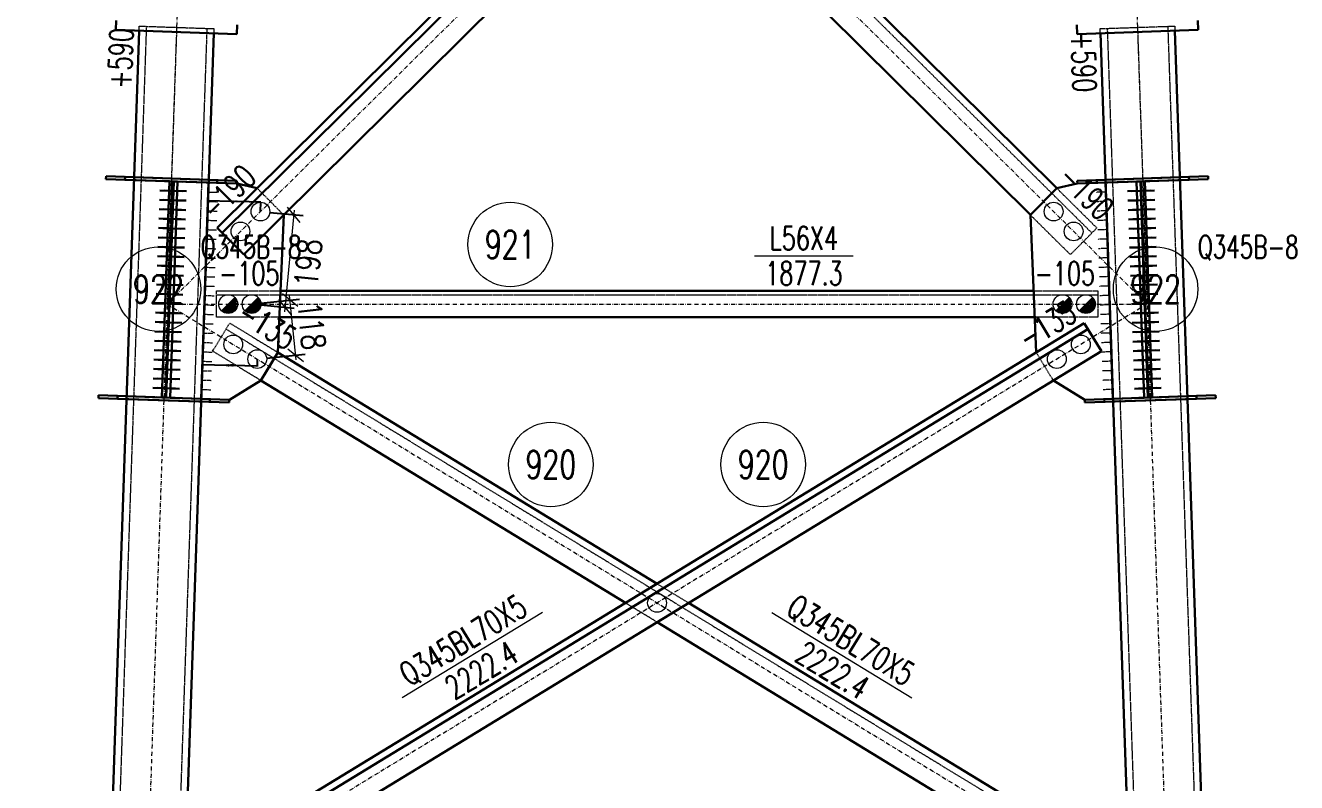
# Model space of a CAD drawing. Extents: x 4047 to 43290, y -150151 to -101862.
# Drawn here: x 39520 to 42228, y -117451 to -115838 of the extents above; entities that cross this region are included whole.
import ezdxf
from ezdxf.enums import TextEntityAlignment as Align

# ---------------------------------------------------------------- set-up
doc = ezdxf.new("R2010")
doc.units = 0
doc.header["$MEASUREMENT"] = 0
doc.linetypes.add('Dash', pattern=[2.75, 2, -0.75])
doc.linetypes.add('DashDot', pattern=[15.6, 9, -3, 0.6, -3])
doc.layers.get('0').update_dxf_attribs({"linetype": 'CONTINUOUS', "lineweight": 25})
doc.layers.get('Defpoints').update_dxf_attribs({"linetype": 'CONTINUOUS'})
doc.styles.add('DimFont', font='simplex.shx', dxfattribs={"width": 0.8, "bigfont": 'gbhzfs.shx'})
doc.styles.get("Standard").update_dxf_attribs({"font": 'simplex.shx', "width": 0.7, "height": 3, "bigfont": 'gbhzfs.shx'})
doc.dimstyles.new('DHDxfDimStyleOpen30', dxfattribs={"dimtxt": 2.5, "dimasz": 2.5, "dimexe": 1.25, "dimexo": 0.625, "dimtad": 2, "dimtxsty": 'DimFont', "dimblk": 'OPEN30', "dimblk1": 'OPEN30', "dimblk2": 'OPEN30', "dimcen": 2.5, "dimadec": 0, "dimazin": 0, "dimtfac": 1, "dimtmove": 0, "dimatfit": 3, "dimldrblk": 'OPEN30', "dimfxl": 0, "dimarcsym": 0})
doc.dimstyles.new('ISO-25$0', dxfattribs={"dimtxt": 2, "dimasz": 1.5, "dimexe": 1.25, "dimexo": 0.625, "dimtad": 1, "dimdsep": 46, "dimtxsty": 'Standard', "dimcen": 2.5, "dimclrd": 150, "dimclre": 2, "dimclrt": 6, "dimadec": 0, "dimazin": 0, "dimtfac": 1, "dimtmove": 0, "dimatfit": 0, "dimfxl": 0, "dimarcsym": 0})

# ---------------------------------------------------------------- blocks, each defined once
blk = doc.blocks.new('M20X45S')
at = {"color": 3, "linetype": 'Continuous', "lineweight": 13}
blk.add_circle((0, 0), 1, dxfattribs=at)
blk = doc.blocks.new('M16X40S')
at = {"color": 3, "linetype": 'Continuous', "lineweight": 13}
blk.add_line((-0.707, -0.707), (0.707, 0.707), dxfattribs=at)
blk.add_circle((0, 0), 1, dxfattribs=at)
for radius in [0.9, 0.8, 0.7, 0.6, 0.5, 0.4, 0.3, 0.2, 0.1]:
    blk.add_arc((0, 0), radius, 225, 45, dxfattribs=at)
blk = doc.blocks.new('*D182')
at = {"color": 2, "linetype": 'Continuous', "lineweight": -2}
for p, q in [((39908.2, -116230.6), (39908.9, -116210.7)), ((40020.6, -116234.5), (40021.3, -116214.5))]:
    blk.add_line(p, q, dxfattribs=at)
at = {"color": 150, "linetype": 'Continuous', "lineweight": -2}
for p, q in [((39909.1, -116210.9), (39958.1, -116212.6)), ((40021.1, -116214.7), (39972, -116213))]:
    blk.add_line(p, q, dxfattribs=at)
at = {"color": 150, "linetype": 'Continuous'}
for points in [[(39909.1, -116210.8), (39909.1, -116210.9), (39908.9, -116210.9)], [(40021.1, -116214.7), (40021.1, -116214.7), (40021.3, -116214.7)]]:
    blk.add_solid(points, dxfattribs=at)
at = {"layer": 'Defpoints', "color": 0, "linetype": 'Continuous'}
for p in [(39908.9, -116210.9), (39908.2, -116230.7), (40020.6, -116234.5)]:
    blk.add_point(p, dxfattribs=at)
at = {"color": 6, "linetype": 'Continuous', "insert": (39965.1, -116212.8), "char_height": 3, "attachment_point": 5}
blk.add_mtext('\\A1;112.4744', dxfattribs=at)
blk = doc.blocks.new('*D183')
at = {"color": 2, "linetype": 'Continuous', "lineweight": -2}
for p, q in [((39897.4, -116544.9), (39896.9, -116560.3)), ((40013.8, -116548.9), (40013.3, -116564.3))]:
    blk.add_line(p, q, dxfattribs=at)
at = {"color": 150, "linetype": 'Continuous', "lineweight": -2}
for p, q in [((39897.1, -116560.2), (39948.3, -116561.9)), ((40013.1, -116564.1), (39961.9, -116562.4))]:
    blk.add_line(p, q, dxfattribs=at)
at = {"color": 150, "linetype": 'Continuous'}
for points in [[(39897.1, -116560.1), (39897.1, -116560.2), (39896.9, -116560.1)], [(40013.1, -116564.1), (40013.1, -116564.2), (40013.3, -116564.1)]]:
    blk.add_solid(points, dxfattribs=at)
at = {"layer": 'Defpoints', "color": 0, "linetype": 'Continuous'}
for p in [(39896.9, -116560.1), (39897.4, -116544.8), (40013.8, -116548.8)]:
    blk.add_point(p, dxfattribs=at)
at = {"color": 6, "linetype": 'Continuous', "insert": (39955.1, -116562.1), "char_height": 3, "attachment_point": 5}
blk.add_mtext('\\A1;116.4739', dxfattribs=at)
blk = doc.blocks.new('_OBLIQUE')
at = {"color": 0, "linetype": 'ByBlock', "lineweight": -2}
blk.add_line((-0.5, -0.5), (0.5, 0.5), dxfattribs=at)
blk = doc.blocks.new('*D184')
at = {"color": 0, "linetype": 'Continuous', "lineweight": -2}
for p, q in [((40040.5, -116236.4), (40111.4, -116243.2)), ((40021.7, -116433.5), (40092.6, -116440.3))]:
    blk.add_line(p, q, dxfattribs=at)
at = {"color": 0, "linetype": 'Continuous', "lineweight": 0}
blk.add_line((40092.4, -116231.3), (40071.7, -116448.4), dxfattribs=at)
at = {"layer": 'Defpoints', "color": 0, "linetype": 'Continuous'}
for p in [(40020.6, -116234.5), (40001.8, -116431.6), (40072.6, -116438.4)]:
    blk.add_point(p, dxfattribs=at)
at = {"color": 0, "linetype": 'Continuous', "lineweight": 0, "xscale": 30, "yscale": 30, "zscale": 30}
for p, rotation in [((40091.5, -116241.3), 84.53853491255931), ((40072.6, -116438.4), 264.5385349125594)]:
    blk.add_blockref('_OBLIQUE', p, dxfattribs=dict(at, rotation=rotation))
at = {"color": 6, "linetype": 'Continuous', "insert": (40121.9, -116343.7), "char_height": 50, "attachment_point": 5, "rotation": 84.5385, "style": 'DimFont'}
blk.add_mtext('198', dxfattribs=at)
blk = doc.blocks.new('_OPEN30')
at = {"color": 0, "linetype": 'ByBlock', "lineweight": -2}
for p, q in [((-1, 0.268), (0, 0)), ((0, 0), (-1, -0.268)), ((0, 0), (-1, 0))]:
    blk.add_line(p, q, dxfattribs=at)
blk = doc.blocks.new('*D185')
at = {"color": 0, "linetype": 'Continuous', "lineweight": -2}
for p, q in [((40021.7, -116429.6), (40103.5, -116421.2)), ((40033.7, -116546.8), (40115.6, -116538.4))]:
    blk.add_line(p, q, dxfattribs=at)
at = {"color": 0, "linetype": 'Continuous', "lineweight": 0}
blk.add_line((40096.7, -116550.4), (40082.6, -116413.3), dxfattribs=at)
at = {"layer": 'Defpoints', "color": 0, "linetype": 'Continuous'}
for p in [(40001.8, -116431.6), (40083.7, -116423.2), (40013.8, -116548.8)]:
    blk.add_point(p, dxfattribs=at)
at = {"color": 0, "linetype": 'Continuous', "lineweight": 0, "xscale": 30, "yscale": 30, "zscale": 30}
for p, rotation in [((40083.7, -116423.2), 95.88039942870292), ((40095.7, -116540.4), 275.8803994287029)]:
    blk.add_blockref('_OBLIQUE', p, dxfattribs=dict(at, rotation=rotation))
at = {"color": 6, "linetype": 'Continuous', "insert": (40129.5, -116477.7), "char_height": 50, "attachment_point": 5, "rotation": 275.8804, "style": 'DimFont'}
blk.add_mtext('118', dxfattribs=at)

msp = doc.modelspace()

# ---------------------------------------------------------------- linework, layer by layer
at = {"color": 2, "linetype": 'DashDot', "lineweight": 15}
for p, q in [((40072.24906, -109127.58361), (39821.76693, -116431.64477)), ((41658.5397, -109127.58361), (41909.02183, -116431.64477)), ((41840.39438, -114430.46768), (39821.76693, -116431.64477)), ((39890.39438, -114430.46768), (41909.02183, -116431.64477)), ((39841.98823, -115841.99139), (39578.13948, -123535.82342)), ((41888.80053, -115841.99139), (42152.64928, -123535.82342)), ((41909.02183, -116431.64477), (39777.15908, -117732.40987)), ((39821.76693, -116431.64477), (41953.62967, -117732.40987)), ((39821.76693, -116431.64477), (41909.02183, -116431.64477))]:
    msp.add_line(p, q, dxfattribs=at)
at = {"color": 7, "linetype": 'Continuous', "lineweight": 30}
for p, q in [((41723.36986, -114511.27771), (39939.09841, -116280.12472)), ((39825.95894, -116189.96905), (39805.97071, -116189.28358)), ((39826.64588, -116169.93794), (39806.65765, -116169.25247)), ((39835.8022, -116170.25194), (39815.94366, -116169.57092)), ((39834.64118, -116170.21213), (39854.62941, -116170.89759)), ((39843.74562, -116170.52435), (39863.60416, -116171.20537)), ((41887.04314, -116170.52435), (41867.1846, -116171.20537)), ((41896.14758, -116170.21213), (41876.15934, -116170.89759)), ((41894.98655, -116170.25194), (41914.84509, -116169.57092)), ((41904.14287, -116169.93794), (41924.13111, -116169.25247)), ((41904.82981, -116189.96905), (41924.81805, -116189.28358)), ((39825.27201, -116210.00016), (39805.28377, -116209.31469)), ((39834.42833, -116210.31416), (39814.56979, -116209.63314)), ((39835.11527, -116190.28305), (39815.25673, -116189.60203)), ((39833.2673, -116210.27434), (39853.25554, -116210.95981)), ((39833.95424, -116190.24323), (39853.94248, -116190.9287)), ((39842.37174, -116210.58657), (39862.23028, -116211.26759)), ((39843.05868, -116190.55546), (39862.91722, -116191.23648)), ((41887.73008, -116190.55546), (41867.87154, -116191.23648)), ((41888.41701, -116210.58657), (41868.55847, -116211.26759)), ((41896.83452, -116190.24323), (41876.84628, -116190.9287)), ((41897.52146, -116210.27434), (41877.53322, -116210.95981)), ((41895.67349, -116190.28305), (41915.53203, -116189.60203)), ((41896.36043, -116210.31416), (41916.21897, -116209.63314)), ((41905.51675, -116210.00016), (41925.50499, -116209.31469)), ((39824.58507, -116230.03126), (39804.59683, -116229.3458)), ((39833.74139, -116230.34527), (39813.88285, -116229.66425)), ((39832.58036, -116230.30545), (39852.5686, -116230.99092)), ((39841.68481, -116230.61767), (39861.54335, -116231.29869)), ((41889.10395, -116230.61767), (41869.24541, -116231.29869)), ((41898.20839, -116230.30545), (41878.22016, -116230.99092)), ((41897.04737, -116230.34527), (41916.90591, -116229.66425)), ((41906.20369, -116230.03126), (41926.19192, -116229.3458)), ((39823.21119, -116270.09348), (39803.22296, -116269.40801)), ((39823.89813, -116250.06237), (39803.9099, -116249.3769)), ((39832.36752, -116270.40748), (39812.50898, -116269.72646)), ((39833.05445, -116250.37637), (39813.19591, -116249.69536)), ((39831.20649, -116270.36767), (39851.19472, -116271.05313)), ((39831.89343, -116250.33656), (39851.88166, -116251.02203)), ((39840.99787, -116250.64878), (39860.85641, -116251.3298)), ((41889.79089, -116250.64878), (41869.93235, -116251.3298)), ((41898.89533, -116250.33656), (41878.90709, -116251.02203)), ((41899.58227, -116270.36767), (41879.59403, -116271.05313)), ((41897.7343, -116250.37637), (41917.59284, -116249.69536)), ((41898.42124, -116270.40748), (41918.27978, -116269.72646)), ((41906.89063, -116250.06237), (41926.87886, -116249.3769)), ((41907.57756, -116270.09348), (41927.5658, -116269.40801)), ((39822.52426, -116290.12459), (39802.53602, -116289.43912)), ((39831.68058, -116290.43859), (39811.82204, -116289.75757)), ((39830.51955, -116290.39878), (39850.50779, -116291.08424)), ((39839.62399, -116290.711), (39859.48253, -116291.39202)), ((39840.31093, -116270.67989), (39860.16947, -116271.36091)), ((41890.47783, -116270.67989), (41870.61929, -116271.36091)), ((41891.16476, -116290.711), (41871.30622, -116291.39202)), ((41900.26921, -116290.39878), (41880.28097, -116291.08424)), ((41899.10818, -116290.43859), (41918.96672, -116289.75757)), ((41908.2645, -116290.12459), (41928.25274, -116289.43912)), ((39821.83732, -116310.1557), (39801.84908, -116309.47023)), ((39830.99364, -116310.4697), (39811.1351, -116309.78868)), ((39829.83261, -116310.42988), (39849.82085, -116311.11535)), ((39838.93706, -116310.74211), (39858.79559, -116311.42313)), ((41891.8517, -116310.74211), (41871.99316, -116311.42313)), ((41900.95614, -116310.42988), (41880.96791, -116311.11535)), ((41899.79512, -116310.4697), (41919.65366, -116309.78868)), ((41908.95144, -116310.1557), (41928.93967, -116309.47023)), ((39820.46344, -116350.21791), (39800.47521, -116349.53245)), ((39821.15038, -116330.18681), (39801.16214, -116329.50134)), ((39829.61976, -116350.53192), (39809.76123, -116349.8509)), ((39830.3067, -116330.50081), (39810.44816, -116329.81979)), ((39828.45874, -116350.4921), (39848.44697, -116351.17757)), ((39829.14568, -116330.46099), (39849.13391, -116331.14646)), ((39837.56318, -116350.80432), (39857.42172, -116351.48534)), ((39838.25012, -116330.77322), (39858.10866, -116331.45424)), ((41892.53864, -116330.77322), (41872.6801, -116331.45424)), ((41893.22558, -116350.80432), (41873.36704, -116351.48534)), ((41901.64308, -116330.46099), (41881.65485, -116331.14646)), ((41902.33002, -116350.4921), (41882.34178, -116351.17757)), ((41900.48205, -116330.50081), (41920.34059, -116329.81979)), ((41901.16899, -116350.53192), (41921.02753, -116349.8509)), ((41909.63838, -116330.18681), (41929.62661, -116329.50134)), ((41910.32531, -116350.21791), (41930.31355, -116349.53245)), ((39819.77651, -116370.24902), (39799.78827, -116369.56355)), ((39828.93283, -116370.56302), (39809.07429, -116369.882)), ((39827.7718, -116370.52321), (39847.76004, -116371.20868)), ((39836.87624, -116370.83543), (39856.73478, -116371.51645)), ((41893.91251, -116370.83543), (41874.05397, -116371.51645)), ((41903.01696, -116370.52321), (41883.02872, -116371.20868)), ((41901.85593, -116370.56302), (41921.71447, -116369.882)), ((41911.01225, -116370.24902), (41931.00049, -116369.56355)), ((39819.08957, -116390.28013), (39799.10133, -116389.59466)), ((39828.24589, -116390.59413), (39808.38735, -116389.91311)), ((39827.08486, -116390.55432), (39847.0731, -116391.23978)), ((39836.1893, -116390.86654), (39856.04784, -116391.54756)), ((41894.59945, -116390.86654), (41874.74091, -116391.54756)), ((41903.70389, -116390.55432), (41883.71566, -116391.23978)), ((41902.54287, -116390.59413), (41922.40141, -116389.91311)), ((41911.69919, -116390.28013), (41931.68742, -116389.59466)), ((39817.71569, -116430.34235), (39797.72746, -116429.65688)), ((39818.40263, -116410.31124), (39798.41439, -116409.62577)), ((39826.87201, -116430.65635), (39807.01347, -116429.97533)), ((39827.55895, -116410.62524), (39807.70041, -116409.94422)), ((39825.71099, -116430.61653), (39845.69922, -116431.302)), ((39826.39792, -116410.58543), (39846.38616, -116411.27089)), ((39834.81543, -116430.92876), (39854.67397, -116431.60978)), ((39835.50237, -116410.89765), (39855.36091, -116411.57867)), ((41895.28639, -116410.89765), (41875.42785, -116411.57867)), ((41895.97333, -116430.92876), (41876.11479, -116431.60978)), ((41904.39083, -116410.58543), (41884.4026, -116411.27089)), ((41905.07777, -116430.61653), (41885.08953, -116431.302)), ((41903.22981, -116410.62524), (41923.08834, -116409.94422)), ((41903.91674, -116430.65635), (41923.77528, -116429.97533)), ((41912.38613, -116410.31124), (41932.37436, -116409.62577)), ((41913.07306, -116430.34235), (41933.0613, -116429.65688)), ((39817.02875, -116450.37346), (39797.04052, -116449.68799)), ((39826.18508, -116450.68746), (39806.32654, -116450.00644)), ((39825.02405, -116450.64764), (39845.01229, -116451.33311)), ((39834.12849, -116450.95987), (39853.98703, -116451.64089)), ((41896.66026, -116450.95987), (41876.80173, -116451.64089)), ((41905.76471, -116450.64764), (41885.77647, -116451.33311)), ((41904.60368, -116450.68746), (41924.46222, -116450.00644)), ((41913.76, -116450.37346), (41933.74824, -116449.68799)), ((39816.34182, -116470.40456), (39796.35358, -116469.7191)), ((39825.49814, -116470.71857), (39805.6396, -116470.03755)), ((39824.33711, -116470.67875), (39844.32535, -116471.36422)), ((39833.44155, -116470.99097), (39853.30009, -116471.67199)), ((41783.36264, -116484.88731), (39886.25229, -117642.41725)), ((41897.3472, -116470.99097), (41877.48866, -116471.67199)), ((41906.45165, -116470.67875), (41886.46341, -116471.36422)), ((41905.29062, -116470.71857), (41925.14916, -116470.03755)), ((41914.44694, -116470.40456), (41934.43518, -116469.7191)), ((39814.96794, -116510.46678), (39794.97971, -116509.78131)), ((39815.65488, -116490.43567), (39795.66664, -116489.7502)), ((39824.12426, -116510.78078), (39804.26572, -116510.09976)), ((39824.8112, -116490.74967), (39804.95266, -116490.06865)), ((39822.96324, -116510.74097), (39842.95147, -116511.42643)), ((39823.65017, -116490.70986), (39843.63841, -116491.39533)), ((39832.06768, -116511.05319), (39851.92622, -116511.73421)), ((39832.75462, -116491.02208), (39852.61316, -116491.7031)), ((41898.03414, -116491.02208), (41878.1756, -116491.7031)), ((41898.72108, -116511.05319), (41878.86254, -116511.73421)), ((41907.13858, -116490.70986), (41887.15035, -116491.39533)), ((41907.82552, -116510.74097), (41887.83728, -116511.42643)), ((41905.97756, -116490.74967), (41925.8361, -116490.06865)), ((41906.66449, -116510.78078), (41926.52303, -116510.09976)), ((41915.13388, -116490.43567), (41935.12211, -116489.7502)), ((41915.82081, -116510.46678), (41935.80905, -116509.78131)), ((39814.281, -116530.49789), (39794.29277, -116529.81242)), ((39823.43733, -116530.81189), (39803.57879, -116530.13087)), ((39822.2763, -116530.77208), (39842.26453, -116531.45754)), ((39831.38074, -116531.0843), (39851.23928, -116531.76532)), ((41899.40802, -116531.0843), (41879.54948, -116531.76532)), ((41908.51246, -116530.77208), (41888.52422, -116531.45754)), ((41907.35143, -116530.81189), (41927.20997, -116530.13087)), ((41916.50775, -116530.49789), (41936.49599, -116529.81242)), ((39813.59407, -116550.529), (39793.60583, -116549.84353)), ((39822.75039, -116550.843), (39802.89185, -116550.16198)), ((39821.58936, -116550.80318), (39841.5776, -116551.48865)), ((39830.6938, -116551.11541), (39850.55234, -116551.79643)), ((41900.09495, -116551.11541), (41880.23641, -116551.79643)), ((41909.1994, -116550.80318), (41889.21116, -116551.48865)), ((41908.03837, -116550.843), (41927.89691, -116550.16198)), ((41917.19469, -116550.529), (41937.18293, -116549.84353)), ((39812.22019, -116590.59121), (39792.23196, -116589.90575)), ((39812.90713, -116570.56011), (39792.91889, -116569.87464)), ((39821.37651, -116590.90522), (39801.51797, -116590.2242)), ((39822.06345, -116570.87411), (39802.20491, -116570.19309)), ((39820.21549, -116590.8654), (39840.20372, -116591.55087)), ((39820.90242, -116570.83429), (39840.89066, -116571.51976)), ((39829.31993, -116591.17762), (39849.17847, -116591.85864)), ((39830.00687, -116571.14652), (39849.86541, -116571.82754)), ((41900.78189, -116571.14652), (41880.92335, -116571.82754)), ((41901.46883, -116591.17762), (41881.61029, -116591.85864)), ((41909.88633, -116570.83429), (41889.8981, -116571.51976)), ((41910.57327, -116590.8654), (41890.58503, -116591.55087)), ((41908.72531, -116570.87411), (41928.58385, -116570.19309)), ((41909.41224, -116590.90522), (41929.27078, -116590.2242)), ((41917.88163, -116570.56011), (41937.86986, -116569.87464)), ((41918.56857, -116590.59121), (41938.5568, -116589.90575)), ((39811.53325, -116610.62232), (39791.54502, -116609.93685)), ((39820.68957, -116610.93632), (39800.83104, -116610.2553)), ((39819.52855, -116610.89651), (39839.51678, -116611.58198)), ((39828.63299, -116611.20873), (39848.49153, -116611.88975)), ((41902.15577, -116611.20873), (41882.29723, -116611.88975)), ((41911.26021, -116610.89651), (41891.27197, -116611.58198)), ((41910.09918, -116610.93632), (41929.95772, -116610.2553)), ((41919.2555, -116610.62232), (41939.24374, -116609.93685)), ((39810.84632, -116630.65343), (39790.85808, -116629.96796)), ((39820.00264, -116630.96743), (39800.1441, -116630.28641)), ((39818.84161, -116630.92762), (39838.82985, -116631.61308)), ((39827.94605, -116631.23984), (39847.80459, -116631.92086)), ((41902.8427, -116631.23984), (41882.98416, -116631.92086)), ((41911.94715, -116630.92762), (41891.95891, -116631.61308)), ((41910.78612, -116630.96743), (41930.64466, -116630.28641)), ((41919.94244, -116630.65343), (41939.93068, -116629.96796))]:
    msp.add_line(p, q, dxfattribs=at)
at = {"color": 1, "linetype": 'Dash', "lineweight": 20}
for p, q in [((40007.4189, -114511.27771), (41791.69035, -116280.12472)), ((39777.52612, -115839.78076), (39534.58414, -122923.97116)), ((39906.45034, -115844.20203), (39663.50835, -122928.39243)), ((39762.1922, -115849.26078), (39762.53494, -115839.26666)), ((39762.53494, -115839.26666), (39921.44152, -115844.71613)), ((39921.44152, -115844.71613), (39921.09879, -115854.71025)), ((41809.34723, -115844.71613), (41968.25382, -115839.26666)), ((41809.68997, -115854.71025), (41809.34723, -115844.71613)), ((41824.33842, -115844.20203), (42067.2804, -122928.39243)), ((41953.26263, -115839.78076), (42196.20462, -122923.97116)), ((41968.25382, -115839.26666), (41968.59655, -115849.26078)), ((39910.19026, -116172.80297), (39930.17851, -116173.48844)), ((39910.19026, -116172.80297), (39970.06355, -116174.85624)), ((40013.75832, -116184.98851), (40070.08076, -116241.80209)), ((41717.03044, -116184.98851), (41802.25081, -116269.47218)), ((41760.73124, -116174.85603), (41820.59849, -116172.80297)), ((41820.59849, -116172.80297), (41800.61024, -116173.48844)), ((39908.81639, -116212.86519), (39928.80464, -116213.55066)), ((39909.50333, -116192.83408), (39929.49158, -116193.51955)), ((41821.28543, -116192.83408), (41801.29718, -116193.51955)), ((41821.97237, -116212.86519), (41801.98412, -116213.55066)), ((39908.12945, -116232.8963), (39928.1177, -116233.58176)), ((41745.92836, -116326.28575), (41660.708, -116241.80209)), ((41822.65931, -116232.8963), (41802.67106, -116233.58176)), ((39907.44251, -116252.9274), (39927.43076, -116253.61287)), ((41802.25081, -116269.47218), (41745.92836, -116326.28575)), ((41823.34624, -116252.9274), (41803.35799, -116253.61287)), ((39906.06864, -116292.98962), (39926.05689, -116293.67509)), ((39906.75558, -116272.95851), (39926.74383, -116273.64398)), ((41824.03318, -116272.95851), (41804.04493, -116273.64398)), ((41824.72012, -116292.98962), (41804.73187, -116293.67509)), ((39905.3817, -116313.02073), (39925.36995, -116313.7062)), ((41825.40706, -116313.02073), (41805.41881, -116313.7062)), ((39904.69476, -116333.05184), (39924.68301, -116333.73731)), ((41826.09399, -116333.05184), (41806.10574, -116333.73731)), ((39903.32089, -116373.11405), (39923.30914, -116373.79952)), ((39904.00782, -116353.08295), (39923.99607, -116353.76841)), ((41826.78093, -116353.08295), (41806.79268, -116353.76841)), ((41827.46787, -116373.11405), (41807.47962, -116373.79952)), ((39902.63395, -116393.14516), (39922.6222, -116393.83063)), ((39926.76693, -116459.64477), (39926.76693, -116403.64477)), ((39926.76693, -116403.64477), (40063.22393, -116403.64477)), ((41667.56482, -116403.64477), (41804.02183, -116403.64477)), ((41804.02183, -116403.64477), (41804.02183, -116459.64477)), ((41828.15481, -116393.14516), (41808.16656, -116393.83063)), ((39901.94701, -116413.17627), (39921.93526, -116413.86174)), ((39926.76693, -116411.64477), (41804.02183, -116411.64477)), ((41828.84175, -116413.17627), (41808.8535, -116413.86174)), ((39900.57314, -116453.23849), (39920.56139, -116453.92396)), ((39901.26007, -116433.20738), (39921.24832, -116433.89285)), ((40060.85137, -116459.64477), (39926.76693, -116459.64477)), ((41804.02183, -116459.64477), (41669.93739, -116459.64477)), ((41829.52868, -116433.20738), (41809.54043, -116433.89285)), ((41830.21562, -116453.23849), (41810.22737, -116453.92396)), ((39899.8862, -116473.2696), (39919.87445, -116473.95506)), ((39918.77908, -116531.83779), (39955.23894, -116472.08263)), ((39947.42611, -116484.88731), (41844.53647, -117642.41725)), ((39955.23894, -116472.08263), (40057.67635, -116534.58525)), ((41830.90256, -116473.2696), (41810.91431, -116473.95506)), ((39898.51232, -116513.33181), (39918.50057, -116514.01728)), ((39899.19926, -116493.3007), (39919.18751, -116493.98617)), ((41831.5895, -116493.3007), (41811.60125, -116493.98617)), ((41832.27643, -116513.33181), (41812.28818, -116514.01728)), ((39897.82539, -116533.36292), (39917.81364, -116534.04839)), ((40021.21649, -116594.34041), (39918.77908, -116531.83779)), ((41709.57227, -116594.34041), (41673.11241, -116534.58525)), ((41832.96337, -116533.36292), (41812.97512, -116534.04839)), ((39897.13845, -116553.39403), (39917.1267, -116554.0795)), ((41833.65031, -116553.39403), (41813.66206, -116554.0795)), ((39895.76457, -116593.45625), (39915.75282, -116594.14171)), ((39896.45151, -116573.42514), (39916.43976, -116574.11061)), ((41834.33725, -116573.42514), (41814.349, -116574.11061)), ((41835.02418, -116593.45625), (41815.03593, -116594.14171)), ((39895.07764, -116613.48735), (39915.06588, -116614.17282)), ((41835.71112, -116613.48735), (41815.72287, -116614.17282)), ((39894.3907, -116633.51846), (39914.37895, -116634.20393)), ((39954.26399, -116635.57173), (39894.3907, -116633.51846)), ((41836.39806, -116633.51846), (41776.52477, -116635.57173)), ((41836.39806, -116633.51846), (41816.40981, -116634.20393)), ((40865.39438, -117027.41784), (40932.59156, -117068.41849)), ((40865.39438, -117109.41913), (40798.19719, -117068.41849))]:
    msp.add_line(p, q, dxfattribs=at)
at = {"color": 7, "linetype": 'Continuous', "lineweight": 13}
for p, q in [((41073.2702, -116328.64477), (41283.2702, -116328.64477)), ((40621.13333, -117088.59623), (40322.35756, -117270.89553)), ((41109.65543, -117088.59623), (41408.4312, -117270.89553))]:
    msp.add_line(p, q, dxfattribs=at)
at = {"color": 7, "linetype": 'Continuous', "lineweight": 30}
for points in [[(41712.8094, -114500.62517), (39928.53795, -116269.47218)], [(39984.86039, -116326.28575), (41769.13184, -114557.43874)], [(40922.2101, -115397.03913), (41717.03044, -116184.98851)], [(41660.708, -116241.80209), (40865.39438, -115453.36369)], [(39713.40675, -115827.576), (39712.72128, -115847.56425)], [(39970.56971, -115856.40679), (39971.25518, -115836.41854)], [(41759.53358, -115836.41854), (41760.21905, -115856.40679)], [(42018.06747, -115847.56425), (42017.382, -115827.576)], [(39519.93569, -122913.46294), (39762.1922, -115849.26078)], [(39921.09879, -115854.71025), (39678.84227, -122918.91241)], [(39712.72128, -115847.56425), (39970.56971, -115856.40679)], [(41760.21905, -115856.40679), (42018.06747, -115847.56425)], [(42051.94648, -122918.91241), (41809.68997, -115854.71025)], [(41968.59655, -115849.26078), (42210.85307, -122913.46294)], [(39691.59724, -116159.30312), (39691.3916, -116165.29959)], [(39928.71562, -116167.43474), (39691.59724, -116159.30312)], [(39732.03766, -116166.69349), (39732.2433, -116160.69701)], [(39732.2433, -116160.69701), (39970.26919, -116168.85976)], [(41760.5256, -116168.85956), (41998.42959, -116160.70099)], [(42039.19152, -116159.30312), (41802.07313, -116167.43474)], [(41998.42959, -116160.70099), (41998.63523, -116166.69746)], [(42039.39716, -116165.29959), (42039.19152, -116159.30312)], [(39691.3916, -116165.29959), (39928.50998, -116173.43122)], [(39970.06355, -116174.85624), (39732.03766, -116166.69349)], [(39826.64588, -116169.93794), (39810.84632, -116630.65343)], [(39818.84161, -116630.92762), (39834.64118, -116170.21213)], [(39835.8022, -116170.25194), (39820.00264, -116630.96743)], [(39834.64118, -116170.21213), (39826.64588, -116169.93794)], [(39827.94605, -116631.23984), (39843.74562, -116170.52435)], [(39843.74562, -116170.52435), (39835.8022, -116170.25194)], [(39894.3907, -116633.51846), (39910.19026, -116172.80297)], [(39928.50998, -116173.43122), (39928.71562, -116167.43474)], [(39970.26919, -116168.85976), (39970.06355, -116174.85624)], [(39970.06355, -116174.85624), (39970.15501, -116174.85938)], [(39970.15501, -116174.85938), (40013.75832, -116184.98851)], [(41660.708, -116241.80209), (41717.03044, -116184.98851)], [(41717.03044, -116184.98851), (41760.63374, -116174.85938)], [(41760.73124, -116174.85603), (41760.5256, -116168.85956)], [(41760.63374, -116174.85938), (41760.73124, -116174.85603)], [(41998.63523, -116166.69746), (41760.73124, -116174.85603)], [(41802.07313, -116167.43474), (41802.27877, -116173.43122)], [(41802.27877, -116173.43122), (42039.39716, -116165.29959)], [(41820.59849, -116172.80297), (41836.39806, -116633.51846)], [(41887.04314, -116170.52435), (41894.98655, -116170.25194)], [(41902.8427, -116631.23984), (41887.04314, -116170.52435)], [(41894.98655, -116170.25194), (41910.78612, -116630.96743)], [(41896.14758, -116170.21213), (41904.14287, -116169.93794)], [(41911.94715, -116630.92762), (41896.14758, -116170.21213)], [(41904.14287, -116169.93794), (41919.94244, -116630.65343)], [(40070.08076, -116241.80209), (40057.67635, -116534.58525)], [(41673.11241, -116534.58525), (41660.708, -116241.80209)], [(39928.53795, -116269.47218), (39984.86039, -116326.28575)], [(40063.22393, -116403.64477), (41667.56482, -116403.64477)], [(41669.93739, -116459.64477), (40060.85137, -116459.64477)], [(41775.54981, -116472.08263), (39878.43946, -117629.61257)], [(41812.00968, -116531.83779), (41775.54981, -116472.08263)], [(39914.89932, -117689.36773), (41812.00968, -116531.83779)], [(40057.67635, -116534.58525), (40021.21649, -116594.34041)], [(40057.67635, -116534.58525), (40865.39438, -117027.41784)], [(40021.21649, -116594.34041), (39954.35545, -116635.57487)], [(40798.19719, -117068.41849), (40021.21649, -116594.34041)], [(41776.43331, -116635.57487), (41709.57227, -116594.34041)], [(39675.59203, -116626.01508), (39675.38639, -116632.01156)], [(39675.38639, -116632.01156), (39912.50478, -116640.14319)], [(39912.71042, -116634.14671), (39675.59203, -116626.01508)], [(39716.03245, -116633.40545), (39716.23809, -116627.40898)], [(39954.05835, -116641.56821), (39716.03245, -116633.40545)], [(39716.23809, -116627.40898), (39954.26399, -116635.57173)], [(39810.84632, -116630.65343), (39818.84161, -116630.92762)], [(39820.00264, -116630.96743), (39827.94605, -116631.23984)], [(39912.50478, -116640.14319), (39912.71042, -116634.14671)], [(39954.26399, -116635.57173), (39954.05835, -116641.56821)], [(39954.35545, -116635.57487), (39954.26399, -116635.57173)], [(41776.52477, -116635.57173), (41776.43331, -116635.57487)], [(41776.52477, -116635.57173), (42014.55067, -116627.40898)], [(41776.73041, -116641.56821), (41776.52477, -116635.57173)], [(42014.75631, -116633.40545), (41776.73041, -116641.56821)], [(42055.19672, -116626.01508), (41818.07834, -116634.14671)], [(41818.07834, -116634.14671), (41818.28398, -116640.14319)], [(41818.28398, -116640.14319), (42055.40236, -116632.01156)], [(41910.78612, -116630.96743), (41902.8427, -116631.23984)], [(41919.94244, -116630.65343), (41911.94715, -116630.92762)], [(42014.55067, -116627.40898), (42014.75631, -116633.40545)], [(42055.40236, -116632.01156), (42055.19672, -116626.01508)], [(40932.59156, -117068.41849), (41749.91189, -117567.10995)], [(41713.45202, -117626.86511), (40865.39438, -117109.41913)]]:
    msp.add_lwpolyline(points, dxfattribs=at)
at = {"color": 7, "linetype": 'Continuous', "lineweight": 13}
for centre in [(40552.51856, -116304.64477), (39803.34864, -116399.76765), (41927.44011, -116399.76765), (40639.17372, -116773.41509), (41091.61504, -116773.41509)]:
    msp.add_circle(centre, 90, dxfattribs=at)

# ---------------------------------------------------------------- block references
at = {"color": 3, "linetype": 'Continuous', "lineweight": 13, "xscale": 20, "yscale": 20, "zscale": 20}
for name, p in [('M20X45S', (40020.61445, -116234.51622)), ('M20X45S', (41710.17431, -116234.51622)), ('M20X45S', (39978.00426, -116276.75805)), ('M20X45S', (41752.78449, -116276.75805)), ('M16X40S', (39951.76693, -116431.64477)), ('M16X40S', (40001.76693, -116431.64477)), ('M16X40S', (41729.02183, -116431.64477)), ('M16X40S', (41779.02183, -116431.64477)), ('M20X45S', (39962.61836, -116517.58587)), ('M20X45S', (41768.17039, -116517.58587)), ('M20X45S', (40013.83707, -116548.83718)), ('M20X45S', (41716.95169, -116548.83718)), ('M20X45S', (40865.39438, -117068.41849))]:
    msp.add_blockref(name, p, dxfattribs=at)

# ---------------------------------------------------------------- texts
at = {"color": 7, "linetype": 'Continuous', "lineweight": 13, "width": 0.7}
for s, rotation, p in [('+590', 88.03589448, (39722.65783, -115907.94028)), ('+590', 271.96410552, (41774.2684, -115915.96026)), ('-190', 44.75127497, (39951.84869, -116193.55868)), ('-190', 315.24872503, (41778.94007, -116193.55868)), ('-135', 31.38963157, (41696.26259, -116476.53081)), ('-135', 328.61036843, (40034.52617, -116476.53081)), ('Q345BL70X5', 31.38963157, (40452.21337, -117147.73419)), ('Q345BL70X5', 328.61036843, (41278.57538, -117147.73419)), ('2222.4', 31.38963157, (40491.27751, -117211.75757)), ('2222.4', 328.61036843, (41239.51125, -117211.75757))]:
    msp.add_text(s, height=50, rotation=rotation, dxfattribs=at).set_placement(p, align=Align.MIDDLE_CENTER)
for s, height, p in [('L56X4', 50, (41178.2702, -116291.14477)), ('921', 60, (40552.51856, -116304.64477)), ('-105', 50, (39996.76693, -116366.14477)), ('1877.3', 50, (41178.2702, -116366.14477)), ('-105', 50, (41734.02183, -116366.14477)), ('922', 60, (39803.34864, -116399.76765)), ('922', 60, (41927.44011, -116399.76765)), ('920', 60, (40639.17372, -116773.41509)), ('920', 60, (41091.61504, -116773.41509))]:
    msp.add_text(s, height=height, dxfattribs=at).set_placement(p, align=Align.MIDDLE_CENTER)
for p in [(39893.34864, -116309.76765), (42017.44011, -116309.76765)]:
    msp.add_text('Q345B-8', height=48, dxfattribs=at).set_placement(p, align=Align.MIDDLE_LEFT)

# ---------------------------------------------------------------- dimensions: what is measured, and where the dimension line sits
at = {"color": 3, "linetype": 'Continuous'}
for p1, p2, distance, dimstyle, override, picture, middle in [((40020.61445, -116234.51622), (39908.2061, -116230.66134), -19.80312, 'ISO-25$0', {"dimtxt": 0.18, "dimasz": 0.18, "dimexe": 0.18, "dimexo": 0.0625, "dimgap": 0.09, "dimtad": 0, "dimtih": 1, "dimtoh": 1, "dimdec": 4, "dimzin": 0, "dimcen": 0.09, "dimtdec": 4, "dimtofl": 0, "dimtolj": 1, "dimtzin": 0}, '*D182', (39965.08899, -116212.79729)), ((40020.61445, -116234.51622), (40001.76693, -116431.64477), 71.2057, 'DHDxfDimStyleOpen30', {"dimtxt": 50, "dimasz": 30, "dimexe": 20, "dimexo": 20, "dimgap": 15, "dimdec": 0, "dimblk1": 'OBLIQUE', "dimblk2": 'OBLIQUE', "dimsah": 1, "dimdle": 10, "dimclrt": 6, "dimlwd": 0}, '*D184', (40121.89156, -116343.66463)), ((40013.83707, -116548.83718), (40001.76693, -116431.64477), -82.31911, 'DHDxfDimStyleOpen30', {"dimtxt": 50, "dimasz": 30, "dimexe": 20, "dimexo": 20, "dimgap": 15, "dimdec": 0, "dimblk1": 'OBLIQUE', "dimblk2": 'OBLIQUE', "dimsah": 1, "dimdle": 10, "dimclrt": 6, "dimlwd": 0}, '*D185', (40129.47745, -116477.7091)), ((40013.83707, -116548.83718), (39897.43162, -116544.84522), 15.30873, 'ISO-25$0', {"dimtxt": 0.18, "dimasz": 0.18, "dimexe": 0.18, "dimexo": 0.0625, "dimgap": 0.09, "dimtad": 0, "dimtih": 1, "dimtoh": 1, "dimdec": 4, "dimzin": 0, "dimcen": 0.09, "dimtdec": 4, "dimtofl": 0, "dimtolj": 1, "dimtzin": 0}, '*D183', (39955.10966, -116562.14093))]:
    dim = msp.add_aligned_dim(p1=p1, p2=p2, distance=distance, dimstyle=dimstyle, override=override, dxfattribs=at)
    dim.commit()
    dim.dimension.update_dxf_attribs({"geometry": picture, "text_midpoint": middle})

doc.saveas('drawing.dxf')
